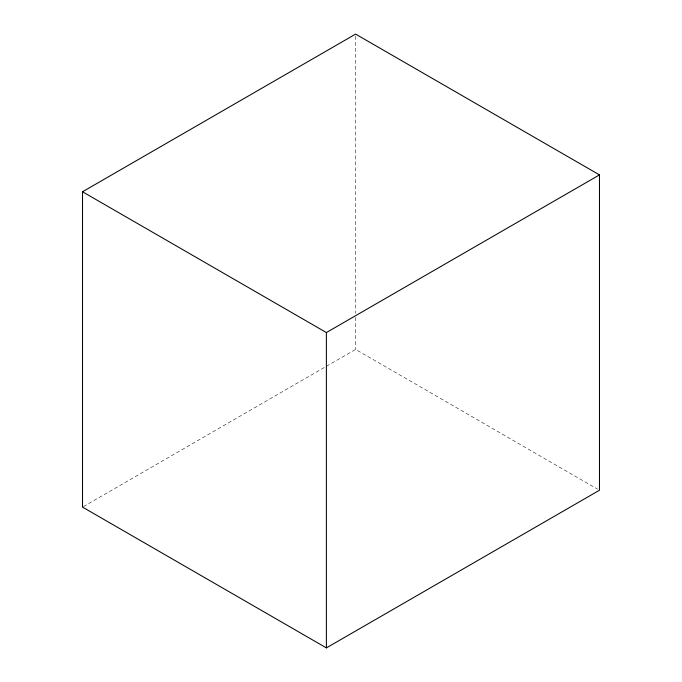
<?xml version="1.0" encoding="UTF-8"?>
<svg xmlns="http://www.w3.org/2000/svg" width="682" height="682" viewBox="0 0 682 682"><rect width="100%" height="100%" fill="white"/><g stroke="black" fill="none" stroke-linecap="round" stroke-linejoin="round"><path stroke-width="0.51" stroke-dasharray="3.41 2.56" d="M83.443 506.573L355.612 349.44L597.637 489.173M355.612 36.231L355.612 313.217M355.612 317.48L355.612 349.44"/><path stroke-width="1.02" d="M82.522 191.77L355.612 34.1L599.478 174.899L599.478 490.23L326.388 647.9L82.522 507.101L82.522 191.77L326.388 332.56L599.478 174.899M326.388 332.56L326.388 647.9"/></g></svg>
